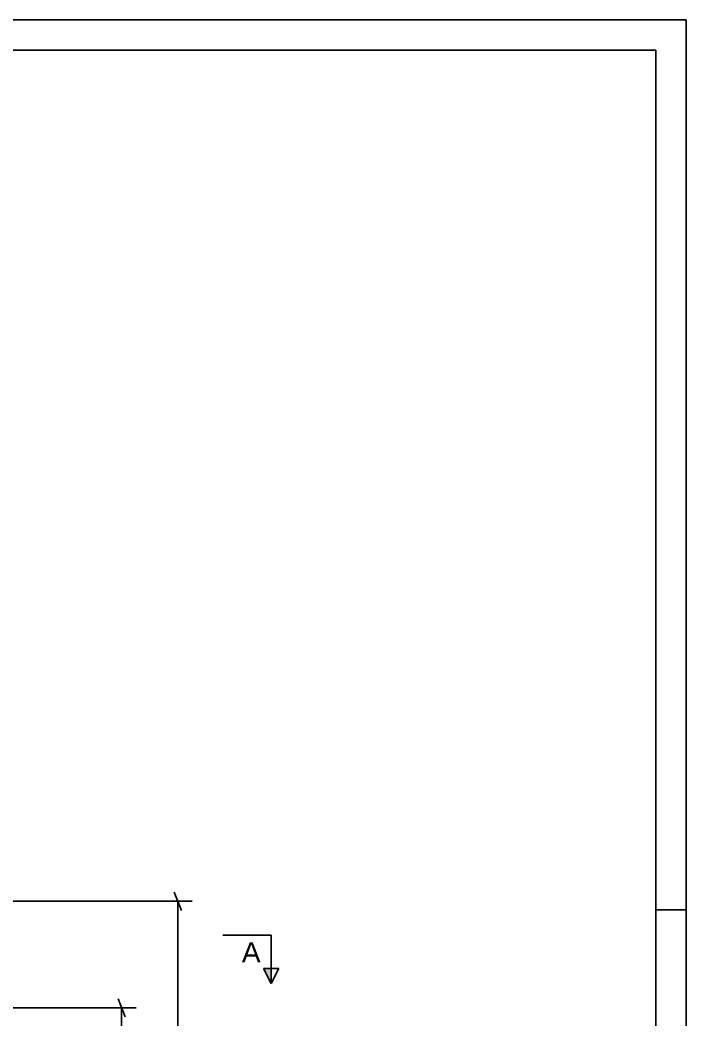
# Model space of a CAD drawing. Header units: millimetres. Extents: x 0 to 841, y 0 to 594.
# Drawn here: x 731.1 to 841, y 429 to 594 of the extents above; entities that cross this region are included whole.
import ezdxf

# ---------------------------------------------------------------- set-up
doc = ezdxf.new("R2010")
doc.units = ezdxf.units.MM
doc.styles.add('Arial', font='ARIAL.TTF', dxfattribs={"height": 0.2})

# ---------------------------------------------------------------- blocks, each defined once
blk = doc.blocks.new('Unknown-317306913-1117')
at = {"color": 5, "linetype": 'Continuous'}
for p, q in [((841, 594), (0, 594)), ((841, 0), (841, 594)), ((836, 589), (5, 589)), ((836, 5), (836, 589)), ((841, 447), (836, 447))]:
    blk.add_line(p, q, dxfattribs=at)
blk = doc.blocks.new('StraightDimension-317306913-3260 - 2138')
at = {"color": 7, "linetype": 'Continuous'}
for p, q in [((757.71, 446.92), (756.51, 449.92)), ((705.12, 448.42), (759.51, 448.42)), ((757.11, 297.21), (757.11, 448.42)), ((756.51, 298.71), (757.71, 295.71)), ((614.64, 297.21), (759.51, 297.21))]:
    blk.add_line(p, q, dxfattribs=at)
at = {"color": 0}
blk.add_wipeout([(756.36, 377.86), (752.16, 377.86), (752.16, 367.77), (756.36, 367.77)], dxfattribs=at)
at = {"color": 3, "style": 'Arial'}
blk.add_text('3780', height=2.865, rotation=90.0002, dxfattribs=at).set_placement((755.76, 368.37))
blk = doc.blocks.new('StraightDimension-317306913-2673 - 2138')
at = {"color": 7, "linetype": 'Continuous'}
for p, q in [((710.95, 430.82), (750.25, 430.82)), ((748.45, 429.32), (747.25, 432.32)), ((747.85, 304.96), (747.85, 430.82)), ((747.25, 306.46), (748.45, 303.46)), ((729.37, 304.96), (750.25, 304.96))]:
    blk.add_line(p, q, dxfattribs=at)
at = {"color": 0}
blk.add_wipeout([(747.1, 372.93), (742.9, 372.93), (742.9, 362.84), (747.1, 362.84)], dxfattribs=at)
at = {"color": 3, "style": 'Arial'}
blk.add_text('3146', height=2.865, rotation=90.0002, dxfattribs=at).set_placement((746.5, 363.44))
blk = doc.blocks.new('SectionMark-317306913-3881 - 2138')
at = {"linetype": 'Continuous'}
blk.add_hatch(color=6, dxfattribs=at).paths.add_polyline_path([(771.29, 437.32), (772.54, 437.32), (772.54, 434.82)])
at = {"color": 6, "linetype": 'Continuous'}
for p, q in [((772.54, 442.82), (764.54, 442.82)), ((772.54, 442.82), (772.54, 434.82)), ((771.29, 437.32), (773.79, 437.32)), ((772.54, 434.82), (771.29, 437.32)), ((773.79, 437.32), (772.54, 434.82))]:
    blk.add_line(p, q, dxfattribs=at)
at = {"color": 0, "linetype": 'Continuous'}
blk.add_wipeout([(770.79, 438.32), (770.79, 441.82), (767.68, 441.82), (767.68, 438.32)], dxfattribs=at)
at = {"color": 3, "linetype": 'Continuous', "style": 'Arial'}
blk.add_text('A', height=3.34, dxfattribs=at).set_placement((767.68, 438.32))

msp = doc.modelspace()

# ---------------------------------------------------------------- block references
msp.add_blockref('Unknown-317306913-1117', (0, 0))

# ---------------------------------------------------------------- next in the draw order: block references
msp.add_blockref('StraightDimension-317306913-3260 - 2138', (0, 0))

# ---------------------------------------------------------------- next in the draw order: block references
for name in ['SectionMark-317306913-3881 - 2138', 'StraightDimension-317306913-2673 - 2138']:
    msp.add_blockref(name, (0, 0))

doc.saveas('drawing.dxf')
